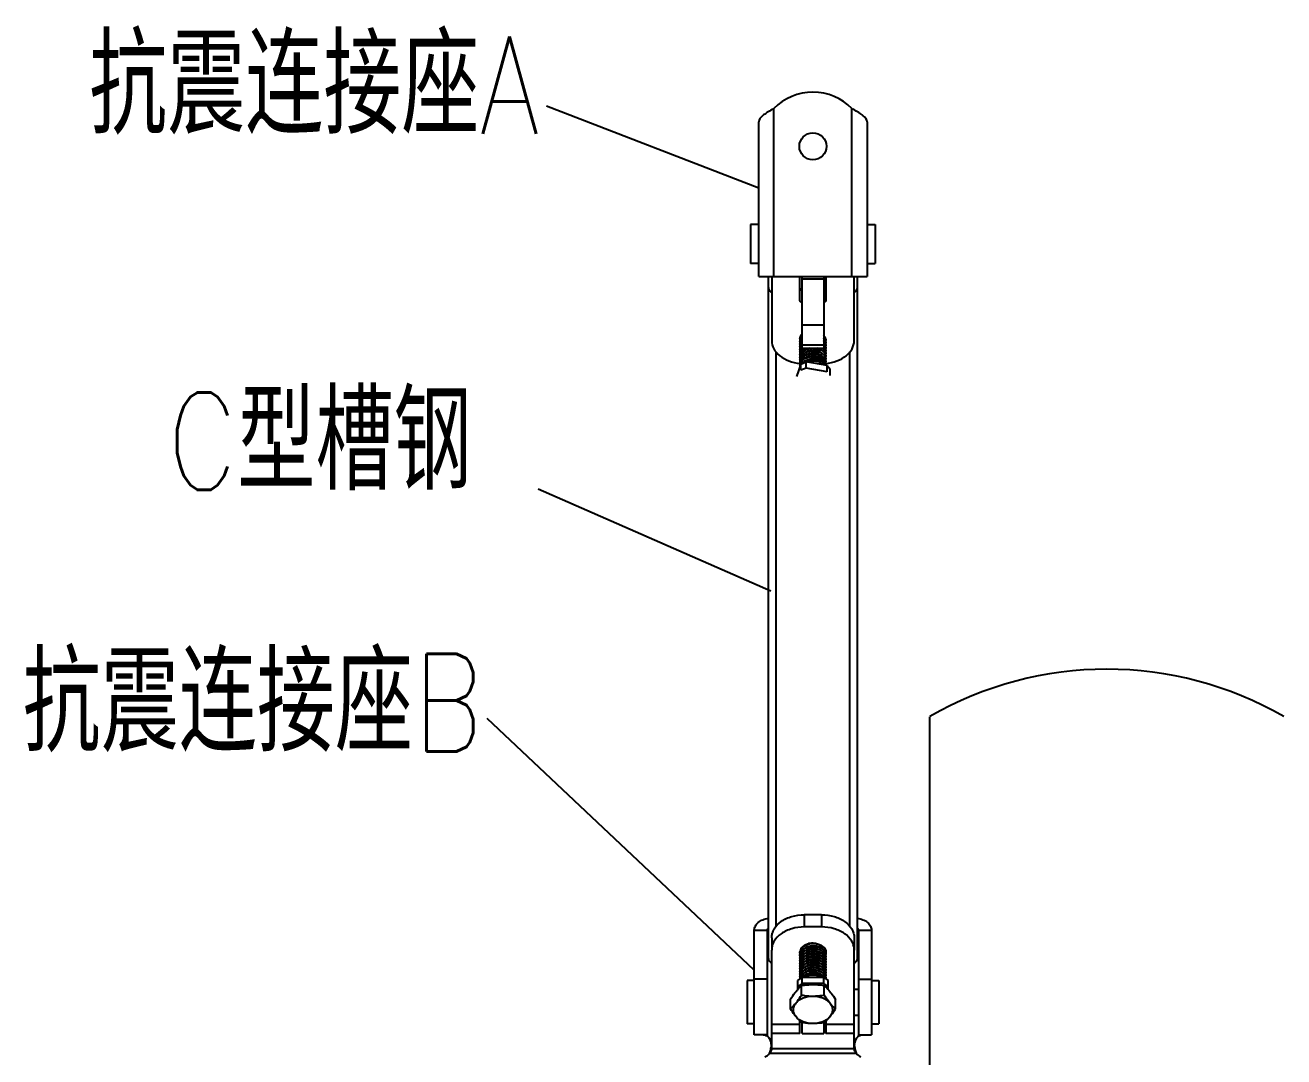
# Model space of a CAD drawing. Extents: x 27938 to 1042331, y -235042 to 1535213.
# Drawn here: x 697904 to 703064, y 745621 to 749852 of the extents above; entities that cross this region are included whole.
import ezdxf

# ---------------------------------------------------------------- set-up
doc = ezdxf.new("R2010")
doc.units = 0
doc.header["$LTSCALE"] = 1000
doc.header["$MEASUREMENT"] = 0
doc.layers.add('W_DIM', color=4, linetype='Continuous')
doc.styles.get("Standard").update_dxf_attribs({"font": 'gbenor.shx', "bigfont": 'gbcbig.shx'})
doc.styles.add('wwp100', font='txt.shx', dxfattribs={"width": 0.7, "height": 400, "bigfont": 'hztxt.shx'})
doc.dimstyles.get("Standard").update_dxf_attribs({"dimtxt": 0.18, "dimasz": 0.18, "dimexe": 0.18, "dimexo": 0.0625, "dimgap": 0.09, "dimtad": 0, "dimtih": 1, "dimtoh": 1, "dimdec": 4, "dimzin": 0, "dimdsep": 46, "dimtxsty": 'Standard', "dimcen": 0.09, "dimadec": 0, "dimazin": 0, "dimtfac": 1, "dimtdec": 4, "dimtofl": 0, "dimtmove": 0, "dimatfit": 3, "dimfxl": 1, "dimtolj": 1, "dimtzin": 0, "dimarcsym": 0})

msp = doc.modelspace()

# ---------------------------------------------------------------- linework, layer by layer
at = {"linetype": 'Continuous'}
for p, q in [((700973.7, 748821.3), (700973.7, 749509.5)), ((701294, 748821.3), (701294, 749509.5)), ((700911.4, 748821.3), (700911.4, 749455)), ((701356.3, 749455), (701356.3, 748821.3)), ((700911.4, 749034.8), (700878, 749034.8)), ((701356.3, 749034.8), (701389.6, 749034.8)), ((700911.4, 748874.6), (700878, 748874.6)), ((701356.3, 748874.6), (701389.6, 748874.6)), ((700911.4, 748821.3), (701356.3, 748821.3)), ((700951.4, 746024.6), (700951.4, 748821.3)), ((700964.8, 748821.3), (700964.8, 748558.4)), ((701080.4, 748721.9), (701080.4, 748821.3)), ((701089.3, 748526.5), (701089.3, 748821.3)), ((701178.3, 748810.5), (701089.3, 748810.5)), ((701178.3, 748821.3), (701178.3, 748526.5)), ((701187.2, 748821.3), (701187.2, 748721.9)), ((701302.9, 748558.4), (701302.9, 748821.3)), ((701316.2, 746024.6), (701316.2, 748821.3)), ((701178.3, 748621.7), (701089.3, 748621.7)), ((700982.6, 746156.1), (700982.6, 748511.8)), ((701178.3, 748539.5), (701089.3, 748539.5)), ((701178.3, 748526.5), (701089.3, 748526.5)), ((701148.2, 748492.6), (701145.9, 748483.4)), ((701285.1, 746156.1), (701285.1, 748511.8)), ((701084.3, 748461.7), (701066.5, 748410.8)), ((701084.3, 748461.7), (701105.8, 748470.9)), ((701084.3, 748436.6), (701084.3, 748461.7)), ((701105.8, 748445.8), (701084.3, 748436.6)), ((701105.8, 748445.8), (701105.8, 748470.9)), ((701192.2, 748455.8), (701105.8, 748470.9)), ((701192.2, 748430.7), (701105.8, 748445.8)), ((701192.2, 748430.7), (701192.2, 748455.8)), ((701192.2, 748455.8), (701205.2, 748440.6)), ((701205.2, 748415.4), (701205.2, 748440.6)), ((701612.7, 745562.7), (701612.7, 747016.1)), ((701098.2, 746203.9), (701098.2, 746153.6)), ((701169.4, 746203.9), (701098.2, 746203.9)), ((701169.4, 746203.9), (701169.4, 746153.6)), ((700893.6, 745711.8), (700893.6, 746140.1)), ((700893.6, 746140.1), (700947, 746140.1)), ((700947, 745711.8), (700947, 746140.1)), ((701169.4, 746153.6), (701098.2, 746153.6)), ((701320.7, 746140.1), (701320.7, 745711.8)), ((701320.7, 746140.1), (701374.1, 746140.1)), ((701374.1, 746140.1), (701374.1, 745711.8)), ((700964.8, 746109.5), (700964.8, 746059.2)), ((701090.6, 746070.1), (701090.5, 746070)), ((701302.9, 746109.5), (701302.9, 746059.2)), ((700964.8, 745651.2), (700964.8, 746059.2)), ((701302.9, 745651.2), (701302.9, 746059.2)), ((701135.4, 745975.9), (701135.2, 745966.5)), ((701135.2, 745966.5), (701135.2, 745966.3)), ((700893.6, 745934.6), (700863.8, 745934.6)), ((700947, 745939.7), (700893.6, 745939.7)), ((701071.5, 745934.1), (701089.3, 745946.7)), ((701071.5, 745897.5), (701071.5, 745934.1)), ((701089.3, 745921.5), (701071.5, 745908.9)), ((701087.6, 745874.5), (701087.6, 745913.5)), ((701089.3, 745921.5), (701089.3, 745946.7)), ((701178.3, 745946.7), (701089.3, 745946.7)), ((701178.3, 745921.5), (701089.3, 745921.5)), ((701178.3, 745921.5), (701178.3, 745946.7)), ((701178.3, 745946.7), (701196.1, 745934.1)), ((701196.1, 745908.9), (701178.3, 745921.5)), ((701180.1, 745874.5), (701180.1, 745913.5)), ((701196.1, 745897.5), (701196.1, 745934.1)), ((701320.7, 745939.7), (701374.1, 745939.7)), ((701374.1, 745934.6), (701403.9, 745934.6)), ((701302.9, 745898.7), (701320.7, 745898.7)), ((701041.4, 745817.9), (701041.4, 745856.9)), ((701226.3, 745817.9), (701226.3, 745856.9)), ((701080.4, 745716.3), (701080.4, 745768)), ((701089.3, 745716.3), (701089.3, 745761)), ((701178.3, 745761), (701178.3, 745716.3)), ((701187.2, 745768), (701187.2, 745716.3)), ((701302.9, 745791.9), (701320.7, 745791.9)), ((700893.6, 745756), (700863.8, 745756)), ((700947, 745711.8), (700893.6, 745711.8)), ((701080.4, 745754.1), (700964.8, 745754.1)), ((701080.4, 745716.3), (700964.8, 745716.3)), ((701089.3, 745716.3), (701178.3, 745716.3)), ((701302.9, 745754.1), (701187.2, 745754.1)), ((701302.9, 745716.3), (701187.2, 745716.3)), ((701320.7, 745711.8), (701374.1, 745711.8)), ((701374.1, 745756), (701403.9, 745756)), ((700952.7, 745700.8), (700948.6, 745703.9)), ((700964.8, 745654.9), (701302.9, 745654.9)), ((701315, 745700.8), (701319, 745703.9)), ((700956.2, 745636.1), (701311.5, 745636.1))]:
    msp.add_line(p, q, dxfattribs=at)
for p, q in [((700878, 749034.8), (700878, 748874.6)), ((701389.6, 749034.8), (701389.6, 748874.6)), ((700863.8, 745934.6), (700863.8, 745756)), ((701403.9, 745934.6), (701403.9, 745756))]:
    msp.add_line(p, q)
for points in [[(700930, 745711.8), (700930.5, 745711.8), (700932.4, 745711.5), (700935.5, 745710.7), (700939.8, 745709.1), (700944.6, 745706.6), (700948.6, 745703.9)], [(701319, 745703.9), (701323, 745706.6), (701327.9, 745709.1), (701332.1, 745710.7), (701335.3, 745711.5), (701337.2, 745711.8), (701337.7, 745711.8)], [(700948.7, 745703.9), (700951.2, 745701.7), (700954.8, 745697.4), (700958.2, 745691.5), (700960.5, 745686.1)], [(701307.2, 745686.1), (701309.4, 745691.6), (701312.9, 745697.4), (701316.6, 745701.7), (701319, 745703.9)]]:
    msp.add_lwpolyline(points, dxfattribs=at)
msp.add_circle((701133.8, 749355.1), 55.6, dxfattribs=at)
for centre, radius, start, end in [((701133.8, 749355.1), 222.4, 43.9455, 136.0545), ((701139.9, 749196.7), 354.2, 117.9978, 119.2622), ((701127.7, 749196.7), 354.2, 60.7378, 62.0022), ((701109.7, 748563.1), 29.2, 177.3027, 179.992), ((701109.9, 748563.1), 29.5, 180.0173, 189.9275), ((701109.7, 748552.1), 29.2, 177.305, 180.0025), ((701109.9, 748552.1), 29.5, 180.0276, 189.8759), ((701109.7, 748563.1), 29.3, 174.7523, 177.3019), ((701111.5, 748564.1), 31.1, 161.5412, 164.0381), ((701111.5, 748553.1), 31.1, 161.5413, 164.0389), ((701111.5, 748542.1), 31.1, 161.5413, 164.0385), ((701112.1, 748562.5), 31.7, 159.3246, 161.5397), ((701112.1, 748551.5), 31.7, 159.3256, 161.5398), ((701112.1, 748540.5), 31.7, 159.3258, 161.5398), ((701120.1, 748559), 41.2, 138.472, 140.2955), ((701120.5, 748557.3), 41.7, 138.4075, 138.7304), ((701152.3, 748542), 36.6, 41.1985, 44.5335), ((701152.3, 748531), 36.6, 41.2062, 44.5129), ((701152.3, 748519.9), 36.6, 41.1907, 44.5341), ((701162.7, 748557.6), 24.6, 348.9554, 359.9474), ((701162.7, 748546.6), 24.5, 349.0023, 359.951), ((701162.9, 748557.6), 24.3, 359.9892, 3.2265), ((701162.9, 748546.6), 24.3, 359.9925, 3.2106), ((701109.7, 748541.1), 29.2, 177.3161, 179.989), ((701109.9, 748541.1), 29.5, 180.0138, 189.8367), ((701109.7, 748530.1), 29.2, 177.3022, 179.995), ((701109.9, 748530.1), 29.5, 180.0203, 189.9184), ((701109.7, 748519.1), 29.2, 177.308, 179.9989), ((701109.9, 748519.1), 29.5, 180.024, 189.859), ((701109.7, 748508), 29.2, 177.3122, 179.992), ((701109.9, 748508.1), 29.5, 180.0173, 189.9253), ((701109.7, 748497), 29.2, 177.3041, 179.9996), ((701109.9, 748497), 29.5, 180.0245, 189.605), ((701109.7, 748530.1), 29.3, 174.7419, 177.3015), ((701109.7, 748508), 29.3, 174.7482, 177.3114), ((701111.5, 748531.1), 31.1, 161.5412, 164.0376), ((701111.5, 748520.1), 31.1, 161.5413, 164.0388), ((701111.5, 748509.1), 31.1, 161.5413, 164.0384), ((701111.5, 748498), 31.1, 161.5413, 164.0388), ((701111.5, 748487), 31.1, 161.881, 164.0359), ((701111.7, 748487), 31.3, 161.544, 161.883), ((701112.1, 748529.5), 31.7, 159.3249, 161.5397), ((701112.1, 748518.5), 31.7, 159.3257, 161.5398), ((701112.1, 748507.5), 31.7, 159.3253, 161.5398), ((701112.1, 748496.5), 31.7, 159.3251, 161.5397), ((701112.1, 748485.5), 31.7, 159.3259, 161.5398), ((701119.7, 748503), 40.6, 138.4163, 142.3647), ((701119.8, 748515.2), 40.8, 138.3967, 141.6133), ((701120.2, 748513.5), 41.3, 138.4376, 140.031), ((701136.3, 748443), 63.2, 97.4815, 97.789), ((701136.8, 748458), 59.1, 78.9677, 81.0182), ((701136.7, 748446.7), 59.4, 80.0433, 80.9667), ((701149.2, 748494.7), 41.1, 47.6925, 50.7716), ((701151.6, 748497.2), 37.7, 41.248, 47.7355), ((701152.3, 748508.9), 36.6, 41.2049, 44.5298), ((701162.7, 748535.6), 24.6, 348.9469, 359.9595), ((701162.7, 748524.6), 24.5, 348.9984, 359.9503), ((701162.7, 748513.6), 24.5, 348.9949, 359.9563), ((701162.7, 748502.6), 24.6, 348.938, 359.9563), ((701162.9, 748535.6), 24.3, 0.0017, 3.215), ((701162.9, 748524.6), 24.3, 359.9919, 3.2231), ((701162.9, 748513.5), 24.3, 359.9979, 3.2133), ((701162.9, 748502.5), 24.3, 359.9985, 3.2205), ((701162.9, 748491.5), 24.3, 359.9925, 3.2199), ((701109.7, 748486), 29.2, 177.3143, 179.9937), ((701109.9, 748486), 29.5, 180.0186, 189.8496), ((701109.7, 748475), 29.2, 177.307, 179.992), ((701109.9, 748475), 29.5, 180.0173, 189.9289), ((701109.7, 748464), 29.2, 177.3051, 180.0027), ((701109.9, 748464), 29.5, 180.0278, 189.8922), ((701109.8, 748452.9), 29.4, 177.1433, 179.9919), ((701109.9, 748452.9), 29.4, 179.9935, 183.4685), ((701109.7, 748475), 29.3, 174.7549, 177.3062), ((701109.9, 748452.9), 29.4, 174.7806, 177.1426), ((701111.5, 748476), 31.1, 161.5413, 164.0381), ((701111.5, 748465), 31.1, 161.5413, 164.0389), ((701111.5, 748454), 31.1, 161.541, 164.1702), ((701112.1, 748474.5), 31.7, 159.3246, 161.5398), ((701112.1, 748463.5), 31.7, 159.3254, 161.5398), ((701112.2, 748452.4), 31.8, 159.2606, 161.5798), ((701136.8, 748425), 59.1, 79.4958, 81.0948), ((701136.6, 748412.2), 71.7, 80.7386, 82.5614), ((701136.9, 748425.6), 58.5, 78.82, 79.4945), ((701162.7, 748491.5), 24.5, 349.0046, 359.951), ((701162.7, 748480.5), 24.5, 348.9821, 359.9616), ((701162.7, 748469.5), 24.6, 348.9355, 359.9502), ((701162.9, 748480.5), 24.3, 0.0034, 3.2144), ((701162.9, 748469.5), 24.3, 359.9923, 3.2257), ((701162.9, 748458.5), 24.3, 355.7888, 3.2155), ((701130.1, 746013.9), 72.8, 94.186, 101.3834), ((701135.2, 746017.3), 69.9, 105.7051, 105.9956), ((701135.8, 746014.9), 72.5, 98.8131, 105.6696), ((701136.2, 746011.3), 74.7, 91.9721, 102.7007), ((701136.3, 746012.1), 75.3, 91.9386, 98.8281), ((701136.3, 746012.1), 75.3, 91.2819, 91.9468), ((701136.3, 746010.6), 75.4, 91.8866, 92.0013), ((701136.3, 746010.9), 75.2, 85.8694, 91.8937), ((701136.5, 746013.3), 72.7, 80.5973, 85.8743), ((701109.6, 746045.5), 29.2, 177.3319, 179.9985), ((701109.9, 746045.5), 29.5, 180.0287, 189.4249), ((701109.6, 746034.5), 29.2, 177.3323, 179.9985), ((701109.9, 746034.5), 29.5, 180.0291, 189.4753), ((701109.6, 746023.5), 29.2, 177.3323, 179.9985), ((701109.9, 746023.5), 29.5, 180.0292, 189.5222), ((701136.1, 745992.6), 62, 99.6805, 102.1157), ((701136.1, 746003.5), 62.1, 99.9932, 100.9869), ((701162.6, 746040), 24.6, 348.6612, 359.9519), ((701162.6, 746029), 24.6, 348.5825, 359.9511), ((701162.6, 746018), 24.6, 347.8507, 359.9477), ((701163, 746040), 24.2, 0.0022, 3.205), ((701163, 746029), 24.2, 0.0023, 3.2045), ((701163, 746018), 24.2, 0.0023, 3.205), ((701109.6, 746012.5), 29.2, 177.332, 179.9985), ((701109.9, 746012.5), 29.5, 180.0288, 189.4407), ((701109.6, 746001.4), 29.2, 177.3323, 179.9985), ((701109.9, 746001.5), 29.5, 180.0292, 189.4857), ((701109.6, 745990.4), 29.2, 177.3322, 179.9985), ((701109.9, 745990.4), 29.5, 180.0289, 189.445), ((701109.6, 745979.4), 29.2, 177.332, 179.9985), ((701109.9, 745979.4), 29.5, 180.0305, 189.6646), ((701109.6, 745968.4), 29.2, 177.3323, 179.9985), ((701109.9, 745968.4), 29.5, 180.0292, 189.5017), ((701136.1, 745937.4), 62.1, 99.744, 101.2123), ((701136.3, 745903.3), 63.2, 90.8014, 91.0371), ((701136.3, 745891), 75.3, 90.6833, 90.8601), ((701162.6, 746007), 24.6, 348.6164, 359.9515), ((701162.6, 745996), 24.6, 348.5981, 359.9512), ((701162.6, 745984.9), 24.6, 348.6534, 359.9518), ((701162.6, 745973.9), 24.6, 348.6302, 359.9515), ((701163, 746006.9), 24.2, 0.0023, 3.2046), ((701163, 745995.9), 24.2, 0.0023, 3.2046), ((701163, 745984.9), 24.2, 0.0023, 3.2051), ((701163, 745973.9), 24.2, 0.0023, 3.2045), ((701163, 745962.9), 24.2, 0.0023, 3.2047), ((701109.6, 745957.4), 29.2, 177.3319, 179.9985), ((701109.9, 745957.4), 29.5, 180.0287, 189.4225), ((701109.6, 745946.4), 29.2, 177.3322, 179.9985), ((701109.9, 745946.4), 29.5, 180.029, 189.4615), ((701119.3, 745921), 40.1, 139.3761, 142.4805), ((701162.6, 745962.9), 24.6, 348.6111, 359.9514), ((701162.6, 745951.9), 24.6, 348.6704, 359.952), ((701163, 745951.9), 24.2, 0.0022, 3.2052), ((701163, 745940.9), 24.2, 0.0022, 3.2058), ((701163, 745940.9), 24.2, 358.8477, 359.9998), ((700976.1, 745722.6), 31.9, 213.7883, 214.1887), ((700829, 745683.5), 135.8, 349.7299, 350.0443), ((700830.5, 745683.2), 134.3, 350.0279, 354.2491), ((701437.1, 745683.2), 134.3, 185.7566, 189.9721), ((701438.6, 745683.5), 135.8, 189.9557, 190.2701), ((701291.5, 745722.6), 31.9, 325.8113, 326.2117), ((700920.3, 745662.4), 44.5, 292.0243, 323.7485), ((701347.4, 745662.4), 44.5, 216.2515, 247.9757)]:
    msp.add_arc(centre, radius, start, end, dxfattribs=at)
at = {"color": 0}
msp.add_arc((702338.5, 745758.6), 1452, 60.0059, 119.9941, dxfattribs=at)
at = {"linetype": 'Continuous'}
for points, knots in [([(700966.8, 749505.7), (700959.5, 749501.6), (700945.8, 749493.7), (700925.1, 749480), (700911.4, 749465), (700911.4, 749455)], [0, 0, 0, 0, 0.326101, 0.611119, 1, 1, 1, 1]), ([(701356.3, 749455), (701356.3, 749465), (701342.6, 749480), (701321.9, 749493.7), (701308.1, 749501.6), (701300.8, 749505.7)], [0, 0, 0, 0, 0.388881, 0.673899, 1, 1, 1, 1]), ([(700951.4, 748775.4), (700951.4, 748771.8), (700954.4, 748764), (700960.9, 748759.2), (700964.7, 748757.4)], [0, 0, 0, 0, 0.461863, 1, 1, 1, 1]), ([(701080.4, 748772.3), (701080.4, 748770.5), (701083.1, 748766.8), (701087.2, 748766), (701089.3, 748766)], [0, 0, 0, 0, 0.440239, 1, 1, 1, 1]), ([(701178.3, 748766), (701180.5, 748766), (701184.6, 748766.8), (701187.2, 748770.5), (701187.2, 748772.3)], [0, 0, 0, 0, 0.559761, 1, 1, 1, 1]), ([(701303, 748757.4), (701306.7, 748759.2), (701313.2, 748764), (701316.2, 748771.8), (701316.2, 748775.4)], [0, 0, 0, 0, 0.538137, 1, 1, 1, 1]), ([(701089.3, 748715.6), (701087.2, 748715.6), (701083.1, 748716.5), (701080.4, 748720.2), (701080.4, 748721.9)], [0, 0, 0, 0, 0.559761, 1, 1, 1, 1]), ([(701187.2, 748721.9), (701187.2, 748720.2), (701184.6, 748716.5), (701180.5, 748715.6), (701178.3, 748715.6)], [0, 0, 0, 0, 0.440239, 1, 1, 1, 1]), ([(700964.8, 748558.4), (700964.8, 748546.9), (700971.4, 748522.6), (700997.7, 748493.3), (701035.5, 748472.8), (701065, 748466.3), (701080.5, 748464.8)], [0, 0, 0, 0, 0.212085, 0.446759, 0.711828, 1, 1, 1, 1]), ([(701088.4, 748585.3), (701087.7, 748584.4), (701085.1, 748581), (701083, 748577), (701082, 748574)], [0, 0, 0, 0, 0.25881, 1, 1, 1, 1]), ([(701089.3, 748575.3), (701088.5, 748574.4), (701085.4, 748570.6), (701083.1, 748566.3), (701082, 748562.9)], [0, 0, 0, 0, 0.25985, 1, 1, 1, 1]), ([(701089.3, 748564.3), (701088.5, 748563.4), (701085.5, 748559.6), (701083.1, 748555.3), (701082, 748551.9)], [0, 0, 0, 0, 0.25988, 1, 1, 1, 1]), ([(701089.3, 748553.3), (701088.5, 748552.4), (701085.5, 748548.6), (701083.1, 748544.3), (701082, 748540.9)], [0, 0, 0, 0, 0.259876, 1, 1, 1, 1]), ([(701082.4, 748573.7), (701082.8, 748574.7), (701084.5, 748578.7), (701087, 748582.3), (701089.2, 748584.8)], [0, 0, 0, 0, 0.242679, 1, 1, 1, 1]), ([(701082.4, 748562.7), (701082.8, 748563.7), (701084.6, 748567.8), (701087.1, 748571.5), (701089.3, 748573.9)], [0, 0, 0, 0, 0.242549, 1, 1, 1, 1]), ([(701082.4, 748551.7), (701082.8, 748552.7), (701084.6, 748556.8), (701087.1, 748560.4), (701089.3, 748562.9)], [0, 0, 0, 0, 0.242552, 1, 1, 1, 1]), ([(701082.4, 748540.7), (701082.8, 748541.7), (701084.6, 748545.8), (701087.1, 748549.4), (701089.3, 748551.9)], [0, 0, 0, 0, 0.242544, 1, 1, 1, 1]), ([(701187.2, 748559), (701187.2, 748562.5), (701185.5, 748569.9), (701181.1, 748575.9), (701178.5, 748578.7)], [0, 0, 0, 0, 0.479607, 1, 1, 1, 1]), ([(701178.5, 748577.3), (701181, 748574.7), (701185.1, 748569.1), (701187, 748562.3), (701187.2, 748559)], [0, 0, 0, 0, 0.520009, 1, 1, 1, 1]), ([(701178.5, 748566.3), (701181, 748563.7), (701185.1, 748558.1), (701187, 748551.2), (701187.2, 748547.9)], [0, 0, 0, 0, 0.519993, 1, 1, 1, 1]), ([(701178.5, 748555.3), (701181, 748552.7), (701185.1, 748547.1), (701187, 748540.2), (701187.2, 748536.9)], [0, 0, 0, 0, 0.52002, 1, 1, 1, 1]), ([(701178.5, 748544.3), (701181, 748541.7), (701185.1, 748536.1), (701187, 748529.2), (701187.2, 748525.9)], [0, 0, 0, 0, 0.520002, 1, 1, 1, 1]), ([(701187.2, 748547.9), (701187.2, 748551.1), (701185.8, 748557.8), (701182.2, 748563.5), (701179.9, 748566.1)], [0, 0, 0, 0, 0.482588, 1, 1, 1, 1]), ([(701187.2, 748536.9), (701187.2, 748540.1), (701185.8, 748546.8), (701182.2, 748552.5), (701179.9, 748555.1)], [0, 0, 0, 0, 0.482583, 1, 1, 1, 1]), ([(701187.2, 748525.9), (701187.2, 748529.1), (701185.8, 748535.8), (701182.2, 748541.5), (701179.9, 748544.1)], [0, 0, 0, 0, 0.482587, 1, 1, 1, 1]), ([(701186.6, 748464.8), (701202.1, 748466.2), (701231.7, 748472.7), (701269.8, 748493.1), (701296.2, 748522.5), (701302.9, 748546.9), (701302.9, 748558.4)], [0, 0, 0, 0, 0.288185, 0.553327, 0.788006, 1, 1, 1, 1]), ([(701087.9, 748540.5), (701087.2, 748539.7), (701084.8, 748536.5), (701083, 748532.8), (701082, 748529.9)], [0, 0, 0, 0, 0.258068, 1, 1, 1, 1]), ([(701089.3, 748531.3), (701088.5, 748530.3), (701085.5, 748526.6), (701083.1, 748522.3), (701082, 748518.9)], [0, 0, 0, 0, 0.259878, 1, 1, 1, 1]), ([(701122.1, 748526.6), (701117.4, 748525.7), (701108.4, 748523), (701096.4, 748516.4), (701087.2, 748507.7), (701083.2, 748500.5), (701082, 748496.9)], [0, 0, 0, 0, 0.276521, 0.537648, 0.778453, 1, 1, 1, 1]), ([(701096.1, 748526.5), (701092.8, 748524), (701087.1, 748518.5), (701083.2, 748511.5), (701082, 748507.9)], [0, 0, 0, 0, 0.520421, 1, 1, 1, 1]), ([(701179.9, 748500), (701174, 748506.8), (701160.9, 748513.9), (701141.9, 748517.3), (701126.2, 748516.8), (701111.2, 748513.2), (701098, 748506.6), (701087.7, 748497.5), (701083.3, 748489.8), (701082, 748485.9)], [0, 0, 0, 0, 0.235001, 0.369196, 0.507414, 0.643709, 0.772807, 0.891505, 1, 1, 1, 1]), ([(701179.9, 748489), (701174, 748495.7), (701160.9, 748502.9), (701141.9, 748506.2), (701126.2, 748505.8), (701111.2, 748502.2), (701098, 748495.6), (701087.7, 748486.5), (701083.3, 748478.8), (701082, 748474.9)], [0, 0, 0, 0, 0.234995, 0.369193, 0.507415, 0.643708, 0.772808, 0.891506, 1, 1, 1, 1]), ([(701148.5, 748493.9), (701141.5, 748495.1), (701127.2, 748495.4), (701107.2, 748490.1), (701090.8, 748479.6), (701083.8, 748469.2), (701082, 748463.9)], [0, 0, 0, 0, 0.271171, 0.538307, 0.783282, 1, 1, 1, 1]), ([(701082.4, 748529.7), (701082.8, 748530.6), (701084.4, 748534.3), (701086.6, 748537.7), (701088.6, 748540)], [0, 0, 0, 0, 0.243219, 1, 1, 1, 1]), ([(701082.4, 748518.7), (701082.7, 748519.5), (701084.1, 748522.7), (701085.9, 748525.7), (701087.5, 748527.8)], [0, 0, 0, 0, 0.244171, 1, 1, 1, 1]), ([(701082.4, 748507.7), (701083.8, 748511.4), (701088.2, 748518.6), (701094.6, 748524.1), (701098.1, 748526.6)], [0, 0, 0, 0, 0.478395, 1, 1, 1, 1]), ([(701082.4, 748496.7), (701084.1, 748501.1), (701089.7, 748509.6), (701102.3, 748519), (701118.1, 748525), (701129.7, 748526.5), (701135.5, 748526.6)], [0, 0, 0, 0, 0.218898, 0.461373, 0.725247, 1, 1, 1, 1]), ([(701082.4, 748485.7), (701084.2, 748490.3), (701090.3, 748499.4), (701104.2, 748509.1), (701121.4, 748514.9), (701139.9, 748516.2), (701157.8, 748513.2), (701173, 748506), (701183.8, 748495.3), (701186.9, 748486.2), (701187.2, 748481.9)], [0, 0, 0, 0, 0.114222, 0.241564, 0.380183, 0.523375, 0.662466, 0.789658, 0.901085, 1, 1, 1, 1]), ([(701082.4, 748474.6), (701084.2, 748479.3), (701090.3, 748488.4), (701104.2, 748498.1), (701121.4, 748503.8), (701139.9, 748505.2), (701157.8, 748502.1), (701173, 748495), (701183.8, 748484.3), (701186.9, 748475.2), (701187.2, 748470.9)], [0, 0, 0, 0, 0.11422, 0.241557, 0.38018, 0.523371, 0.662464, 0.789655, 0.901082, 1, 1, 1, 1]), ([(701082.4, 748463.6), (701084.4, 748468.8), (701091.6, 748478.9), (701107.8, 748488.9), (701127.4, 748494), (701141.3, 748493.7), (701148.2, 748492.6)], [0, 0, 0, 0, 0.217951, 0.46337, 0.729831, 1, 1, 1, 1]), ([(701149.3, 748493.7), (701147.1, 748494.2), (701137.9, 748495.7), (701128.4, 748495), (701121.6, 748493.4)], [0, 0, 0, 0, 0.246468, 1, 1, 1, 1]), ([(701146, 748516.4), (701144.1, 748516.7), (701136.4, 748517.5), (701128.5, 748516.9), (701122.8, 748515.7)], [0, 0, 0, 0, 0.247797, 1, 1, 1, 1]), ([(701146, 748505.4), (701144.6, 748505.6), (701138.6, 748506.3), (701132.5, 748506.2), (701128, 748505.6)], [0, 0, 0, 0, 0.247252, 1, 1, 1, 1]), ([(701138.8, 748526.5), (701145, 748526.3), (701156.9, 748524.5), (701172.5, 748517.3), (701183.7, 748506.6), (701186.9, 748497.3), (701187.2, 748492.9)], [0, 0, 0, 0, 0.291873, 0.559175, 0.79302, 1, 1, 1, 1]), ([(701148.2, 748492.6), (701153.4, 748491.7), (701163.2, 748489), (701175.8, 748481.7), (701184.5, 748471.8), (701187, 748463.7), (701187.2, 748459.9)], [0, 0, 0, 0, 0.290521, 0.554658, 0.788516, 1, 1, 1, 1]), ([(701179.9, 748478), (701178.1, 748480), (701169.3, 748488.1), (701157.5, 748492.4), (701148.5, 748493.9)], [0, 0, 0, 0, 0.22749, 1, 1, 1, 1]), ([(701179.9, 748511), (701178.2, 748513), (701169.9, 748520.6), (701158.9, 748524.9), (701150.3, 748526.6)], [0, 0, 0, 0, 0.228177, 1, 1, 1, 1]), ([(701173.4, 748526.6), (701177.3, 748523.7), (701183.9, 748517.1), (701186.9, 748508.2), (701187.2, 748503.9)], [0, 0, 0, 0, 0.52908, 1, 1, 1, 1]), ([(701178.5, 748533.2), (701181, 748530.7), (701185.1, 748525), (701187, 748518.2), (701187.2, 748514.9)], [0, 0, 0, 0, 0.520001, 1, 1, 1, 1]), ([(701187.2, 748514.9), (701187.2, 748518.1), (701185.8, 748524.8), (701182.2, 748530.5), (701179.9, 748533.1)], [0, 0, 0, 0, 0.482586, 1, 1, 1, 1]), ([(701187.2, 748503.9), (701187.2, 748507.1), (701185.8, 748513.8), (701182.2, 748519.5), (701179.9, 748522.1)], [0, 0, 0, 0, 0.482585, 1, 1, 1, 1]), ([(701187.2, 748492.9), (701187.2, 748496.1), (701185.8, 748502.8), (701182.2, 748508.5), (701179.9, 748511)], [0, 0, 0, 0, 0.482588, 1, 1, 1, 1]), ([(701187.2, 748481.9), (701187.2, 748485.1), (701185.8, 748491.8), (701182.2, 748497.5), (701179.9, 748500)], [0, 0, 0, 0, 0.482586, 1, 1, 1, 1]), ([(701145.9, 748483.3), (701134.9, 748484.7), (701113.1, 748482.9), (701093.9, 748471.2), (701087.7, 748463.3)], [0, 0, 0, 0, 0.526254, 1, 1, 1, 1]), ([(701092.4, 748465.4), (701098.9, 748471.4), (701111.6, 748478), (701129.7, 748481.4), (701144, 748481.4), (701157.6, 748478.7), (701172.7, 748472.4), (701181.9, 748463.8), (701184.9, 748457.1)], [0, 0, 0, 0, 0.255096, 0.39268, 0.530602, 0.663916, 0.788307, 1, 1, 1, 1]), ([(701163.2, 748468.8), (701159.4, 748470.8), (701142.4, 748477.1), (701122.7, 748475.6), (701110, 748470.3)], [0, 0, 0, 0, 0.239303, 1, 1, 1, 1]), ([(701178.6, 748458.3), (701170.9, 748466.3), (701153.4, 748473.7), (701129.7, 748474.7), (701117.3, 748472.1), (701111.4, 748470)], [0, 0, 0, 0, 0.470214, 0.736055, 1, 1, 1, 1]), ([(701145.9, 748483.4), (701143.9, 748483.7), (701136, 748484.5), (701127.9, 748483.9), (701122.1, 748482.5)], [0, 0, 0, 0, 0.247915, 1, 1, 1, 1]), ([(701179.9, 748467), (701178.1, 748469), (701169.2, 748477.2), (701157.3, 748481.5), (701148.2, 748482.9)], [0, 0, 0, 0, 0.227377, 1, 1, 1, 1]), ([(701187.2, 748470.9), (701187.2, 748474.1), (701185.8, 748480.8), (701182.2, 748486.4), (701179.9, 748489)], [0, 0, 0, 0, 0.482586, 1, 1, 1, 1]), ([(701187.2, 748459.9), (701187.2, 748463.1), (701185.8, 748469.8), (701182.2, 748475.4), (701179.9, 748478)], [0, 0, 0, 0, 0.482589, 1, 1, 1, 1]), ([(701185.8, 748457), (701185.5, 748457.9), (701184.1, 748461.5), (701181.9, 748464.8), (701179.9, 748467)], [0, 0, 0, 0, 0.241445, 1, 1, 1, 1]), ([(700893.6, 746140.1), (700893.6, 746145.9), (700896.8, 746158.4), (700909.8, 746173.6), (700928.7, 746184.6), (700943.6, 746188.5), (700951.4, 746189.5)], [0, 0, 0, 0, 0.213346, 0.447987, 0.712108, 1, 1, 1, 1]), ([(700964.8, 746109.5), (700964.8, 746115.7), (700966.6, 746128.4), (700977.4, 746153.1), (701004, 746179.7), (701047.7, 746199.4), (701081, 746203.9), (701098.2, 746203.9)], [0, 0, 0, 0, 0.103597, 0.210948, 0.445697, 0.712571, 1, 1, 1, 1]), ([(701169.4, 746203.9), (701186.6, 746203.9), (701220, 746199.4), (701263.7, 746179.7), (701290.3, 746153.1), (701301.1, 746128.4), (701302.9, 746115.7), (701302.9, 746109.5)], [0, 0, 0, 0, 0.287429, 0.554303, 0.789052, 0.896403, 1, 1, 1, 1]), ([(701316.3, 746189.5), (701324.1, 746188.5), (701338.9, 746184.6), (701357.8, 746173.6), (701370.8, 746158.4), (701374.1, 746145.9), (701374.1, 746140.1)], [0, 0, 0, 0, 0.287892, 0.552013, 0.786654, 1, 1, 1, 1]), ([(700947, 746140.1), (700947, 746140.8), (700947.4, 746144), (700949.5, 746146.8), (700951.3, 746148.3)], [0, 0, 0, 0, 0.236834, 1, 1, 1, 1]), ([(701098.2, 746153.6), (701081, 746153.6), (701047.7, 746149), (701004, 746129.4), (700977.4, 746102.8), (700966.6, 746078.1), (700964.8, 746065.4), (700964.8, 746059.2)], [0, 0, 0, 0, 0.287429, 0.554303, 0.789052, 0.896403, 1, 1, 1, 1]), ([(701302.9, 746059.2), (701302.9, 746065.4), (701301.1, 746078.1), (701290.3, 746102.8), (701263.7, 746129.4), (701220, 746149), (701186.6, 746153.6), (701169.4, 746153.6)], [0, 0, 0, 0, 0.103597, 0.210948, 0.445697, 0.712571, 1, 1, 1, 1]), ([(701316.3, 746148.3), (701317, 746147.8), (701319.3, 746145.6), (701320.7, 746142.4), (701320.7, 746140.1)], [0, 0, 0, 0, 0.274002, 1, 1, 1, 1]), ([(701187.2, 746041.4), (701187.2, 746043.7), (701186.5, 746048.6), (701182.1, 746058), (701171.4, 746068.1), (701153.9, 746075.2), (701133.7, 746077.3), (701113.5, 746073.9), (701096, 746065.2), (701083.6, 746052.2), (701080.4, 746041.1), (701080.4, 746035.8)], [0, 0, 0, 0, 0.049449, 0.100956, 0.214949, 0.346477, 0.489675, 0.634208, 0.769827, 0.890789, 1, 1, 1, 1]), ([(701090.5, 746070), (701087.4, 746066.8), (701082.4, 746059.7), (701080.4, 746051), (701080.4, 746046.9)], [0, 0, 0, 0, 0.517736, 1, 1, 1, 1]), ([(701080.5, 746046.8), (701080.7, 746051.1), (701083.1, 746059.9), (701091.8, 746071), (701104.5, 746079.5), (701114.5, 746083), (701119.8, 746084.2)], [0, 0, 0, 0, 0.219273, 0.456424, 0.717944, 1, 1, 1, 1]), ([(701080.5, 746035.8), (701080.7, 746040.1), (701083.1, 746049), (701092, 746060.2), (701104.9, 746068.7), (701120.5, 746074), (701137.3, 746075.6), (701158.2, 746073.1), (701173, 746065.8), (701179.6, 746058.5)], [0, 0, 0, 0, 0.105385, 0.219488, 0.34542, 0.481197, 0.621395, 0.759049, 1, 1, 1, 1]), ([(701084.1, 746061.2), (701084.4, 746062.1), (701085.8, 746065.6), (701087.8, 746068.7), (701089.6, 746070.9)], [0, 0, 0, 0, 0.242775, 1, 1, 1, 1]), ([(701089.6, 746070.9), (701091.3, 746072.6), (701098.8, 746079.2), (701108.3, 746083.4), (701115.7, 746085.3)], [0, 0, 0, 0, 0.23319, 1, 1, 1, 1]), ([(701115.9, 746084.6), (701113.4, 746083.9), (701104.2, 746080.7), (701095.6, 746075.3), (701090.6, 746070.1)], [0, 0, 0, 0, 0.264817, 1, 1, 1, 1]), ([(701150.2, 746075), (701148.1, 746075.5), (701139.5, 746077), (701130.7, 746076.7), (701124.2, 746075.4)], [0, 0, 0, 0, 0.245648, 1, 1, 1, 1]), ([(701148.4, 746085), (701153.7, 746084.2), (701163.8, 746081.3), (701176.5, 746073.6), (701185.1, 746063.3), (701187.2, 746054.9), (701187.2, 746051)], [0, 0, 0, 0, 0.291651, 0.555731, 0.788679, 1, 1, 1, 1]), ([(700951.4, 746024.6), (700951.4, 746021), (700954.4, 746013.2), (700960.9, 746008.4), (700964.7, 746006.6)], [0, 0, 0, 0, 0.461863, 1, 1, 1, 1]), ([(701179.8, 746048.6), (701173.2, 746056), (701158.2, 746063.5), (701136.9, 746066), (701119.8, 746064.2), (701104.1, 746058.7), (701091.2, 746049.8), (701082.6, 746038.2), (701080.4, 746029.2), (701080.4, 746024.8)], [0, 0, 0, 0, 0.241301, 0.379446, 0.520004, 0.655787, 0.781306, 0.894819, 1, 1, 1, 1]), ([(701179.8, 746037.6), (701173.2, 746045), (701158.2, 746052.5), (701136.9, 746055), (701119.8, 746053.2), (701104.1, 746047.7), (701091.2, 746038.8), (701082.6, 746027.2), (701080.4, 746018.2), (701080.4, 746013.8)], [0, 0, 0, 0, 0.241321, 0.379464, 0.520018, 0.655795, 0.781306, 0.894819, 1, 1, 1, 1]), ([(701179.8, 746026.6), (701173.2, 746034), (701158.2, 746041.5), (701136.9, 746044), (701119.8, 746042.2), (701104.1, 746036.7), (701091.2, 746027.8), (701082.6, 746016.2), (701080.4, 746007.1), (701080.4, 746002.8)], [0, 0, 0, 0, 0.241291, 0.379436, 0.519999, 0.655783, 0.781305, 0.89482, 1, 1, 1, 1]), ([(701179.8, 746015.6), (701173.2, 746023), (701158.2, 746030.5), (701136.9, 746033), (701119.8, 746031.2), (701104.1, 746025.7), (701091.2, 746016.8), (701082.6, 746005.2), (701080.4, 745996.1), (701080.4, 745991.8)], [0, 0, 0, 0, 0.241314, 0.379459, 0.520012, 0.655791, 0.781307, 0.89482, 1, 1, 1, 1]), ([(701179.8, 746004.6), (701173.2, 746012), (701158.2, 746019.4), (701136.9, 746022), (701119.8, 746020.2), (701104.1, 746014.7), (701091.2, 746005.8), (701082.6, 745994.2), (701080.4, 745985.1), (701080.4, 745980.8)], [0, 0, 0, 0, 0.241312, 0.379455, 0.520012, 0.655791, 0.781305, 0.89482, 1, 1, 1, 1]), ([(701080.5, 746024.8), (701080.7, 746029.9), (701084.3, 746040.7), (701096.7, 746053.3), (701113.9, 746061.5), (701133.7, 746064.9), (701153.4, 746062.9), (701170.7, 746056.1), (701183.2, 746045), (701186.9, 746035), (701187.2, 746030.3)], [0, 0, 0, 0, 0.109414, 0.230762, 0.366312, 0.510386, 0.653204, 0.784891, 0.899595, 1, 1, 1, 1]), ([(701080.5, 746013.8), (701080.7, 746018.9), (701084.3, 746029.7), (701096.7, 746042.2), (701113.9, 746050.5), (701133.7, 746053.8), (701153.4, 746051.9), (701170.7, 746045.1), (701183.2, 746034), (701186.9, 746024), (701187.2, 746019.3)], [0, 0, 0, 0, 0.10941, 0.230759, 0.36631, 0.510388, 0.653211, 0.784896, 0.899598, 1, 1, 1, 1]), ([(701080.5, 746002.8), (701080.7, 746007.9), (701084.3, 746018.7), (701096.7, 746031.2), (701113.9, 746039.5), (701133.7, 746042.8), (701153.4, 746040.9), (701170.7, 746034.1), (701183.2, 746023), (701186.9, 746013), (701187.2, 746008.3)], [0, 0, 0, 0, 0.109413, 0.230763, 0.366317, 0.51039, 0.65321, 0.784893, 0.899595, 1, 1, 1, 1]), ([(701080.5, 745991.8), (701080.7, 745996.9), (701084.3, 746007.7), (701096.7, 746020.2), (701113.9, 746028.5), (701133.7, 746031.8), (701153.4, 746029.9), (701170.7, 746023), (701183.2, 746012), (701186.9, 746002), (701187.2, 745997.3)], [0, 0, 0, 0, 0.109413, 0.230762, 0.36631, 0.510386, 0.653205, 0.784893, 0.899595, 1, 1, 1, 1]), ([(701080.5, 745980.8), (701080.7, 745985.9), (701084.3, 745996.7), (701096.7, 746009.2), (701113.9, 746017.5), (701133.7, 746020.8), (701153.4, 746018.9), (701170.7, 746012), (701183.2, 746001), (701186.9, 745991), (701187.2, 745986.3)], [0, 0, 0, 0, 0.109411, 0.230759, 0.366311, 0.510389, 0.653212, 0.784896, 0.899598, 1, 1, 1, 1]), ([(701150.5, 746019.9), (701148.5, 746020.4), (701140, 746021.9), (701131.1, 746021.7), (701124.7, 746020.5)], [0, 0, 0, 0, 0.2454, 1, 1, 1, 1]), ([(701149.7, 746064.1), (701147.7, 746064.6), (701139.7, 746065.9), (701131.4, 746065.7), (701125.3, 746064.6)], [0, 0, 0, 0, 0.245788, 1, 1, 1, 1]), ([(701149.1, 746031.2), (701147.2, 746031.6), (701139.3, 746032.9), (701131.2, 746032.7), (701125.3, 746031.6)], [0, 0, 0, 0, 0.246065, 1, 1, 1, 1]), ([(701148.9, 746042.3), (701147, 746042.7), (701139.3, 746043.9), (701131.3, 746043.7), (701125.5, 746042.7)], [0, 0, 0, 0, 0.246155, 1, 1, 1, 1]), ([(701149.1, 746053.3), (701147.2, 746053.7), (701139.5, 746054.9), (701131.5, 746054.7), (701125.6, 746053.7)], [0, 0, 0, 0, 0.246058, 1, 1, 1, 1]), ([(701179.6, 746058.5), (701181.8, 746056), (701185.4, 746050.7), (701187, 746044.4), (701187.2, 746041.3)], [0, 0, 0, 0, 0.517722, 1, 1, 1, 1]), ([(701187.2, 746030.3), (701187.2, 746033.6), (701185.8, 746040.3), (701182.1, 746046), (701179.8, 746048.6)], [0, 0, 0, 0, 0.48238, 1, 1, 1, 1]), ([(701187.2, 746019.3), (701187.2, 746022.6), (701185.8, 746029.3), (701182.1, 746035), (701179.8, 746037.6)], [0, 0, 0, 0, 0.482371, 1, 1, 1, 1]), ([(701187.2, 746008.3), (701187.2, 746011.5), (701185.8, 746018.3), (701182.1, 746024), (701179.8, 746026.6)], [0, 0, 0, 0, 0.482397, 1, 1, 1, 1]), ([(701187.2, 745997.3), (701187.2, 746000.5), (701185.8, 746007.3), (701182.1, 746013), (701179.8, 746015.6)], [0, 0, 0, 0, 0.482371, 1, 1, 1, 1]), ([(701303, 746006.6), (701306.7, 746008.4), (701313.2, 746013.2), (701316.2, 746021), (701316.2, 746024.6)], [0, 0, 0, 0, 0.538137, 1, 1, 1, 1]), ([(701179.8, 745993.5), (701173.2, 746001), (701158.2, 746008.4), (701136.9, 746011), (701119.8, 746009.2), (701104.1, 746003.7), (701091.2, 745994.8), (701082.6, 745983.2), (701080.4, 745974.1), (701080.4, 745969.8)], [0, 0, 0, 0, 0.24129, 0.379435, 0.519998, 0.655783, 0.781305, 0.89482, 1, 1, 1, 1]), ([(701179.8, 745982.5), (701173.2, 745990), (701158.2, 745997.4), (701136.9, 746000), (701119.8, 745998.2), (701104.1, 745992.6), (701091.2, 745983.8), (701082.6, 745972.2), (701080.4, 745963.1), (701080.4, 745958.8)], [0, 0, 0, 0, 0.241317, 0.379461, 0.520014, 0.655792, 0.781306, 0.894819, 1, 1, 1, 1]), ([(701179.8, 745971.5), (701173.2, 745979), (701158.2, 745986.4), (701136.9, 745988.9), (701119.8, 745987.2), (701104.1, 745981.6), (701091.2, 745972.8), (701082.6, 745961.2), (701080.4, 745952.1), (701080.4, 745947.8)], [0, 0, 0, 0, 0.241302, 0.379446, 0.520006, 0.655788, 0.781304, 0.89482, 1, 1, 1, 1]), ([(701080.5, 745969.8), (701080.7, 745974.9), (701084.3, 745985.7), (701096.7, 745998.2), (701113.9, 746006.5), (701133.7, 746009.8), (701153.4, 746007.9), (701170.7, 746001), (701183.2, 745990), (701186.9, 745980), (701187.2, 745975.3)], [0, 0, 0, 0, 0.109414, 0.230763, 0.366316, 0.510389, 0.653208, 0.784892, 0.899594, 1, 1, 1, 1]), ([(701080.5, 745958.8), (701080.7, 745963.9), (701084.3, 745974.7), (701096.7, 745987.2), (701113.9, 745995.5), (701133.7, 745998.8), (701153.4, 745996.9), (701170.7, 745990), (701183.2, 745979), (701186.9, 745969), (701187.2, 745964.3)], [0, 0, 0, 0, 0.109411, 0.23076, 0.366309, 0.510386, 0.653207, 0.784895, 0.899597, 1, 1, 1, 1]), ([(701080.5, 745947.8), (701080.7, 745952.9), (701084.3, 745963.7), (701096.7, 745976.2), (701113.9, 745984.5), (701133.7, 745987.8), (701153.4, 745985.9), (701170.7, 745979), (701183.2, 745967.9), (701186.9, 745958), (701187.2, 745953.3)], [0, 0, 0, 0, 0.109411, 0.23076, 0.366314, 0.510391, 0.653213, 0.784895, 0.899597, 1, 1, 1, 1]), ([(701179.8, 745960.5), (701173.5, 745967.6), (701159.2, 745975), (701138.9, 745977.8), (701122.4, 745976.6), (701106.9, 745971.9), (701093.8, 745964), (701084.4, 745953.4), (701081.3, 745944.9), (701080.7, 745940.7)], [0, 0, 0, 0, 0.238806, 0.375378, 0.515068, 0.651187, 0.778286, 0.893865, 1, 1, 1, 1]), ([(701081, 745940.8), (701081.9, 745945.7), (701086.6, 745955.7), (701099.4, 745966.9), (701116.3, 745974.1), (701129, 745975.8), (701135.4, 745975.9)], [0, 0, 0, 0, 0.215857, 0.456017, 0.721227, 1, 1, 1, 1]), ([(701135.2, 745966.3), (701126.2, 745966.1), (701109, 745962.9), (701094.1, 745953.2), (701088.8, 745947.1)], [0, 0, 0, 0, 0.525716, 1, 1, 1, 1]), ([(701091.2, 745946.7), (701096.8, 745952.3), (701111.4, 745960.9), (701136.3, 745965.1), (701160.5, 745961.4), (701174.5, 745953.1), (701179.4, 745947.8)], [0, 0, 0, 0, 0.245715, 0.512956, 0.773315, 1, 1, 1, 1]), ([(701150.1, 746009), (701147.9, 746009.5), (701139.1, 746011), (701129.9, 746010.6), (701123.2, 746009.2)], [0, 0, 0, 0, 0.245825, 1, 1, 1, 1]), ([(701148.9, 745976.2), (701147.1, 745976.6), (701139.3, 745977.8), (701131.4, 745977.6), (701125.5, 745976.6)], [0, 0, 0, 0, 0.24614, 1, 1, 1, 1]), ([(701149.5, 745998.1), (701147.6, 745998.5), (701139.7, 745999.9), (701131.5, 745999.6), (701125.6, 745998.6)], [0, 0, 0, 0, 0.245865, 1, 1, 1, 1]), ([(701149, 745987.2), (701147.1, 745987.6), (701139.4, 745988.9), (701131.4, 745988.6), (701125.6, 745987.6)], [0, 0, 0, 0, 0.246098, 1, 1, 1, 1]), ([(701135.4, 745975.9), (701142, 745976), (701154.6, 745974.5), (701171.3, 745967.6), (701183.3, 745956.6), (701186.9, 745946.8), (701187.2, 745942.2)], [0, 0, 0, 0, 0.291821, 0.560232, 0.794326, 1, 1, 1, 1]), ([(701150.6, 745964.8), (701149.4, 745965.1), (701144.4, 745966.2), (701139.3, 745966.6), (701135.4, 745966.5)], [0, 0, 0, 0, 0.245441, 1, 1, 1, 1]), ([(701179.8, 745949.5), (701177.4, 745952.2), (701164.9, 745962.7), (701147.9, 745966.4), (701135.4, 745966.3)], [0, 0, 0, 0, 0.224306, 1, 1, 1, 1]), ([(701187.2, 745986.3), (701187.2, 745989.5), (701185.8, 745996.3), (701182.1, 746002), (701179.8, 746004.6)], [0, 0, 0, 0, 0.482382, 1, 1, 1, 1]), ([(701187.2, 745975.3), (701187.2, 745978.5), (701185.8, 745985.2), (701182.1, 745991), (701179.8, 745993.5)], [0, 0, 0, 0, 0.482394, 1, 1, 1, 1]), ([(701187.2, 745964.3), (701187.2, 745967.5), (701185.8, 745974.2), (701182.1, 745980), (701179.8, 745982.5)], [0, 0, 0, 0, 0.48237, 1, 1, 1, 1]), ([(701187.2, 745953.3), (701187.2, 745956.5), (701185.8, 745963.2), (701182.1, 745968.9), (701179.8, 745971.5)], [0, 0, 0, 0, 0.482394, 1, 1, 1, 1]), ([(701064.5, 745889.3), (701066.4, 745891.6), (701073.6, 745900.2), (701081.5, 745908.1), (701087.6, 745913.5)], [0, 0, 0, 0, 0.268858, 1, 1, 1, 1]), ([(701087.6, 745913.5), (701091.4, 745914.2), (701106.7, 745916.5), (701122.2, 745917.6), (701133.8, 745917.6)], [0, 0, 0, 0, 0.248681, 1, 1, 1, 1]), ([(701171.1, 745946.7), (701166.2, 745950), (701154.6, 745954.8), (701129.8, 745958), (701110.2, 745953.3), (701099.6, 745946.7)], [0, 0, 0, 0, 0.237857, 0.495496, 1, 1, 1, 1]), ([(701164.6, 745950.2), (701160, 745952.9), (701149.4, 745956.7), (701127.1, 745958.6), (701109.7, 745953.6), (701100.5, 745947.3)], [0, 0, 0, 0, 0.239537, 0.497847, 1, 1, 1, 1]), ([(701133.8, 745917.6), (701137.7, 745917.6), (701153.2, 745917.3), (701168.6, 745915.4), (701180.1, 745913.5)], [0, 0, 0, 0, 0.251248, 1, 1, 1, 1]), ([(701187.2, 745942.3), (701187.2, 745945.5), (701185.8, 745952.2), (701182.1, 745957.9), (701179.8, 745960.5)], [0, 0, 0, 0, 0.482388, 1, 1, 1, 1]), ([(701184.6, 745942.3), (701184.3, 745942.9), (701183, 745945.5), (701181.3, 745947.9), (701179.8, 745949.5)], [0, 0, 0, 0, 0.243018, 1, 1, 1, 1]), ([(701180.1, 745913.5), (701182, 745911.8), (701190.2, 745904.2), (701197.8, 745896), (701203.2, 745889.3)], [0, 0, 0, 0, 0.2325, 1, 1, 1, 1]), ([(701041.4, 745856.9), (701043.2, 745859.8), (701050.5, 745870.9), (701058.3, 745881.7), (701064.5, 745889.3)], [0, 0, 0, 0, 0.261287, 1, 1, 1, 1]), ([(701064.5, 745842.1), (701066.5, 745844.6), (701074.7, 745855), (701082.1, 745866), (701087.6, 745874.5)], [0, 0, 0, 0, 0.237123, 1, 1, 1, 1]), ([(701064.5, 745842.1), (701072, 745851.4), (701094.5, 745866), (701120.2, 745870.4), (701133.8, 745870.4)], [0, 0, 0, 0, 0.468341, 1, 1, 1, 1]), ([(701087.6, 745874.5), (701091.4, 745873.9), (701106.7, 745871.6), (701122.2, 745870.4), (701133.8, 745870.4)], [0, 0, 0, 0, 0.248681, 1, 1, 1, 1]), ([(701133.8, 745870.4), (701137.7, 745870.4), (701153.2, 745870.8), (701168.6, 745872.6), (701180.1, 745874.5)], [0, 0, 0, 0, 0.251248, 1, 1, 1, 1]), ([(701133.8, 745870.4), (701147.4, 745870.4), (701173.2, 745866), (701195.6, 745851.4), (701203.2, 745842.1)], [0, 0, 0, 0, 0.531659, 1, 1, 1, 1]), ([(701203.2, 745842.1), (701201.2, 745844.6), (701193, 745855), (701185.5, 745866), (701180.1, 745874.5)], [0, 0, 0, 0, 0.237123, 1, 1, 1, 1]), ([(701203.2, 745889.3), (701205.2, 745886.9), (701213.4, 745876.4), (701220.8, 745865.4), (701226.3, 745856.9)], [0, 0, 0, 0, 0.237123, 1, 1, 1, 1]), ([(701064.5, 745842.1), (701062.6, 745839.8), (701055.4, 745831.3), (701047.5, 745823.4), (701041.4, 745817.9)], [0, 0, 0, 0, 0.268858, 1, 1, 1, 1]), ([(701064.5, 745785.5), (701062.5, 745787.9), (701054.3, 745798.4), (701046.8, 745809.4), (701041.4, 745817.9)], [0, 0, 0, 0, 0.237123, 1, 1, 1, 1]), ([(701064.5, 745785.5), (701061.1, 745789.6), (701055.7, 745798.5), (701052.8, 745813.8), (701055.7, 745829.1), (701061.1, 745838), (701064.5, 745842.1)], [0, 0, 0, 0, 0.257487, 0.5, 0.742513, 1, 1, 1, 1]), ([(701203.2, 745842.1), (701205.1, 745839.8), (701212.3, 745831.3), (701220.2, 745823.4), (701226.3, 745817.9)], [0, 0, 0, 0, 0.268858, 1, 1, 1, 1]), ([(701203.2, 745842.1), (701206.5, 745838), (701211.9, 745829.1), (701214.9, 745813.8), (701211.9, 745798.5), (701206.5, 745789.6), (701203.2, 745785.5)], [0, 0, 0, 0, 0.257487, 0.5, 0.742513, 1, 1, 1, 1]), ([(701203.2, 745785.5), (701205.2, 745787.9), (701213.4, 745798.4), (701220.8, 745809.4), (701226.3, 745817.9)], [0, 0, 0, 0, 0.237123, 1, 1, 1, 1]), ([(701064.5, 745785.5), (701066.4, 745783.2), (701073.6, 745774.7), (701081.5, 745766.7), (701087.6, 745761.3)], [0, 0, 0, 0, 0.268858, 1, 1, 1, 1]), ([(701133.8, 745757.2), (701120.2, 745757.2), (701094.5, 745761.6), (701072, 745776.2), (701064.5, 745785.5)], [0, 0, 0, 0, 0.531659, 1, 1, 1, 1]), ([(701133.8, 745757.2), (701129.9, 745757.2), (701114.5, 745757.6), (701099, 745759.4), (701087.6, 745761.3)], [0, 0, 0, 0, 0.251248, 1, 1, 1, 1]), ([(701203.2, 745785.5), (701195.6, 745776.2), (701173.2, 745761.6), (701147.4, 745757.2), (701133.8, 745757.2)], [0, 0, 0, 0, 0.468341, 1, 1, 1, 1]), ([(701180.1, 745761.3), (701176.3, 745760.7), (701161, 745758.4), (701145.5, 745757.2), (701133.8, 745757.2)], [0, 0, 0, 0, 0.248681, 1, 1, 1, 1]), ([(701203.2, 745785.5), (701201.3, 745783.2), (701194.1, 745774.7), (701186.1, 745766.7), (701180.1, 745761.3)], [0, 0, 0, 0, 0.268858, 1, 1, 1, 1]), ([(700949.6, 745704.9), (700949.2, 745705.5), (700947.9, 745707.6), (700947, 745710.1), (700947, 745711.8)], [0, 0, 0, 0, 0.289589, 1, 1, 1, 1]), ([(701320.7, 745711.8), (701320.7, 745711.3), (701320.4, 745708.8), (701319.2, 745706.5), (701318.1, 745704.9)], [0, 0, 0, 0, 0.222245, 1, 1, 1, 1]), ([(700952.7, 745700.8), (700952.4, 745701.2), (700951.4, 745702.4), (700950.4, 745703.7), (700949.7, 745704.7)], [0, 0, 0, 0, 0.26918, 1, 1, 1, 1]), ([(700960.5, 745686.1), (700960, 745687.6), (700957.9, 745692.8), (700955.2, 745697.7), (700952.7, 745700.8)], [0, 0, 0, 0, 0.285604, 1, 1, 1, 1]), ([(700956.2, 745636.1), (700956.9, 745637.9), (700959.7, 745645.4), (700961.6, 745653.3), (700962.7, 745659.3)], [0, 0, 0, 0, 0.242689, 1, 1, 1, 1]), ([(700964.8, 745659.7), (700964.8, 745662), (700964.4, 745670.9), (700962.7, 745679.8), (700960.5, 745686.1)], [0, 0, 0, 0, 0.257456, 1, 1, 1, 1]), ([(701307.2, 745686.1), (701306.4, 745684.1), (701303.9, 745675.5), (701302.9, 745666.5), (701302.9, 745659.7)], [0, 0, 0, 0, 0.239548, 1, 1, 1, 1]), ([(701305, 745659.3), (701305.3, 745657.2), (701307, 745649.4), (701309.3, 745641.6), (701311.5, 745636.1)], [0, 0, 0, 0, 0.255037, 1, 1, 1, 1]), ([(701315, 745700.8), (701314.3, 745699.9), (701311, 745695.4), (701308.6, 745690.2), (701307.2, 745686.1)], [0, 0, 0, 0, 0.210146, 1, 1, 1, 1]), ([(701317.9, 745704.7), (701317.7, 745704.4), (701316.8, 745703.1), (701315.8, 745701.8), (701315, 745700.8)], [0, 0, 0, 0, 0.231104, 1, 1, 1, 1]), ([(700956.2, 745636.1), (700957.4, 745637.1), (700961.6, 745641.1), (700964.8, 745646.9), (700964.8, 745651.2)], [0, 0, 0, 0, 0.266, 1, 1, 1, 1]), ([(701302.9, 745651.2), (701302.9, 745649.8), (701304, 745643.9), (701308, 745639), (701311.5, 745636.1)], [0, 0, 0, 0, 0.231026, 1, 1, 1, 1])]:
    msp.add_open_spline(points, degree=3, knots=knots, dxfattribs=at)
for points in [[(701081.6, 748572.7), (701080.8, 748570), (701080.4, 748567.2), (701080.4, 748564.5)], [(701081.6, 748561.6), (701080.8, 748559), (701080.4, 748556.2), (701080.4, 748553.5)], [(701081.6, 748550.6), (701080.8, 748548), (701080.4, 748545.2), (701080.4, 748542.4)], [(701080.5, 748553.5), (701080.6, 748556.2), (701081.1, 748559), (701082, 748561.6)], [(701080.5, 748542.4), (701080.6, 748545.2), (701081.1, 748548), (701082, 748550.6)], [(701080.6, 748565.8), (701080.8, 748568.1), (701081.3, 748570.4), (701082, 748572.6)], [(701081.6, 748539.6), (701080.8, 748537), (701080.4, 748534.2), (701080.4, 748531.4)], [(701081.6, 748528.6), (701080.8, 748526), (701080.4, 748523.2), (701080.4, 748520.4)], [(701081.6, 748517.6), (701080.8, 748515), (701080.4, 748512.2), (701080.4, 748509.4)], [(701081.6, 748506.6), (701080.8, 748503.9), (701080.4, 748501.2), (701080.4, 748498.4)], [(701081.6, 748495.6), (701080.8, 748492.9), (701080.4, 748490.2), (701080.4, 748487.4)], [(701080.5, 748520.4), (701080.6, 748523.2), (701081.1, 748525.9), (701082, 748528.5)], [(701080.5, 748498.4), (701080.6, 748501.2), (701081.1, 748503.9), (701082, 748506.5)], [(701080.5, 748487.4), (701080.6, 748490.1), (701081.1, 748492.9), (701082, 748495.5)], [(701080.6, 748532.7), (701080.8, 748535.1), (701081.3, 748537.4), (701082, 748539.6)], [(701080.6, 748510.7), (701080.8, 748513), (701081.3, 748515.3), (701082, 748517.5)], [(701081.6, 748484.6), (701080.8, 748481.9), (701080.4, 748479.1), (701080.4, 748476.4)], [(701081.6, 748473.6), (701080.8, 748470.9), (701080.4, 748468.1), (701080.4, 748465.4)], [(701081.6, 748462.5), (701080.8, 748459.9), (701080.4, 748457.1), (701080.4, 748454.4)], [(701080.5, 748465.4), (701080.6, 748468.1), (701081.1, 748470.9), (701082, 748473.5)], [(701080.6, 748477.7), (701080.8, 748480), (701081.3, 748482.3), (701082, 748484.5)], [(701080.6, 748455.6), (701080.8, 748457.9), (701081.3, 748460.2), (701082, 748462.4)], [(701135.2, 745966.5), (701130.1, 745966.4), (701124.9, 745965.7), (701120, 745964.4)], [(701179.4, 745947.8), (701180.5, 745946.5), (701181.6, 745945.3), (701182.5, 745943.9)]]:
    msp.add_open_spline(points, degree=3, dxfattribs=at)

# ---------------------------------------------------------------- texts
at = {"layer": 'W_DIM', "color": 7, "style": 'wwp100', "width": 0.8}
for s, p in [('抗震连接座A', (698166.6, 749405.9)), ('C型槽钢', (698486.6, 747946.1)), ('抗震连接座B', (697894.3, 746873.1))]:
    msp.add_text(s, height=400, dxfattribs=at).set_placement(p)

# ---------------------------------------------------------------- leaders
for points in [[(700911.4, 749183.5), (700041.2, 749519.7)], [(700960.6, 747530.3), (700006.9, 747948.4)], [(700893.6, 745976.5), (699797.8, 747008.8)]]:
    msp.add_leader(points, dimstyle='Standard', override={"dimgap": 20})

doc.saveas('drawing.dxf')
